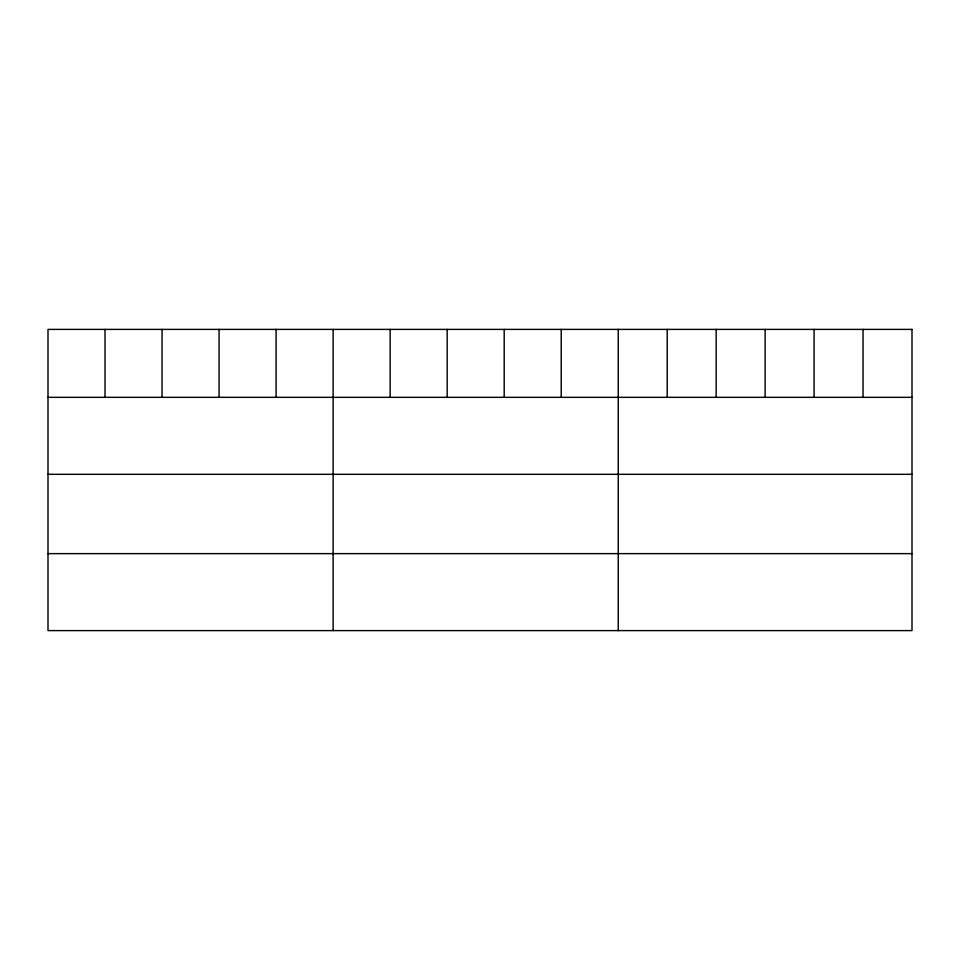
<?xml version="1.0" encoding="UTF-8"?>
<svg xmlns="http://www.w3.org/2000/svg" width="960" height="960" viewBox="0 0 960 960"><rect width="100%" height="100%" fill="white"/><g stroke="black" fill="none" stroke-linecap="round" stroke-linejoin="round"><path stroke-width="1.44" d="M48 397.332L912 397.332M48 474.312L912 474.312M48 553.632L912 553.632M863.04 329.4L863.04 397.332M814.08 329.4L814.08 397.332M765.12 329.4L765.12 397.332M716.16 329.4L716.16 397.332M667.2 329.4L667.2 397.332M618.24 329.4L618.24 630.6M561.216 329.4L561.216 397.332M504.192 329.4L504.192 397.332M447.168 329.4L447.168 397.332M390.144 329.4L390.144 397.332M333.12 329.4L333.12 630.6M276.096 329.4L276.096 397.332M219.072 329.4L219.072 397.332M162.048 329.4L162.048 397.332M105.024 329.4L105.024 397.332M912 329.4L48 329.4L48 630.6L912 630.6L912 329.4"/></g></svg>
